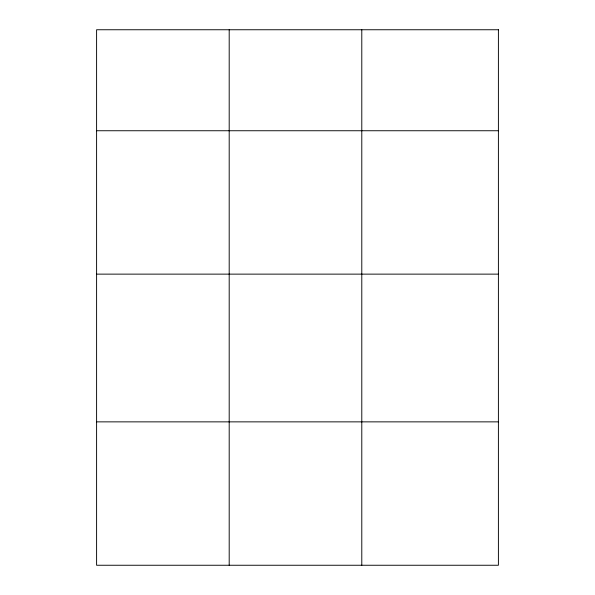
<?xml version="1.0" encoding="UTF-8"?>
<svg xmlns="http://www.w3.org/2000/svg" width="595" height="595" viewBox="0 0 595 595"><rect width="100%" height="100%" fill="white"/><g stroke="black" fill="none" stroke-linecap="round" stroke-linejoin="round"><path stroke-width="0.89" d="M96.598 130.744L498.402 130.744M96.598 274.131L498.402 274.131M96.598 421.862L498.402 421.862M361.79 29.75L361.79 565.25M229.194 29.75L229.194 565.25M498.402 29.75L96.598 29.75L96.598 565.25L498.402 565.25L498.402 29.75"/></g></svg>
